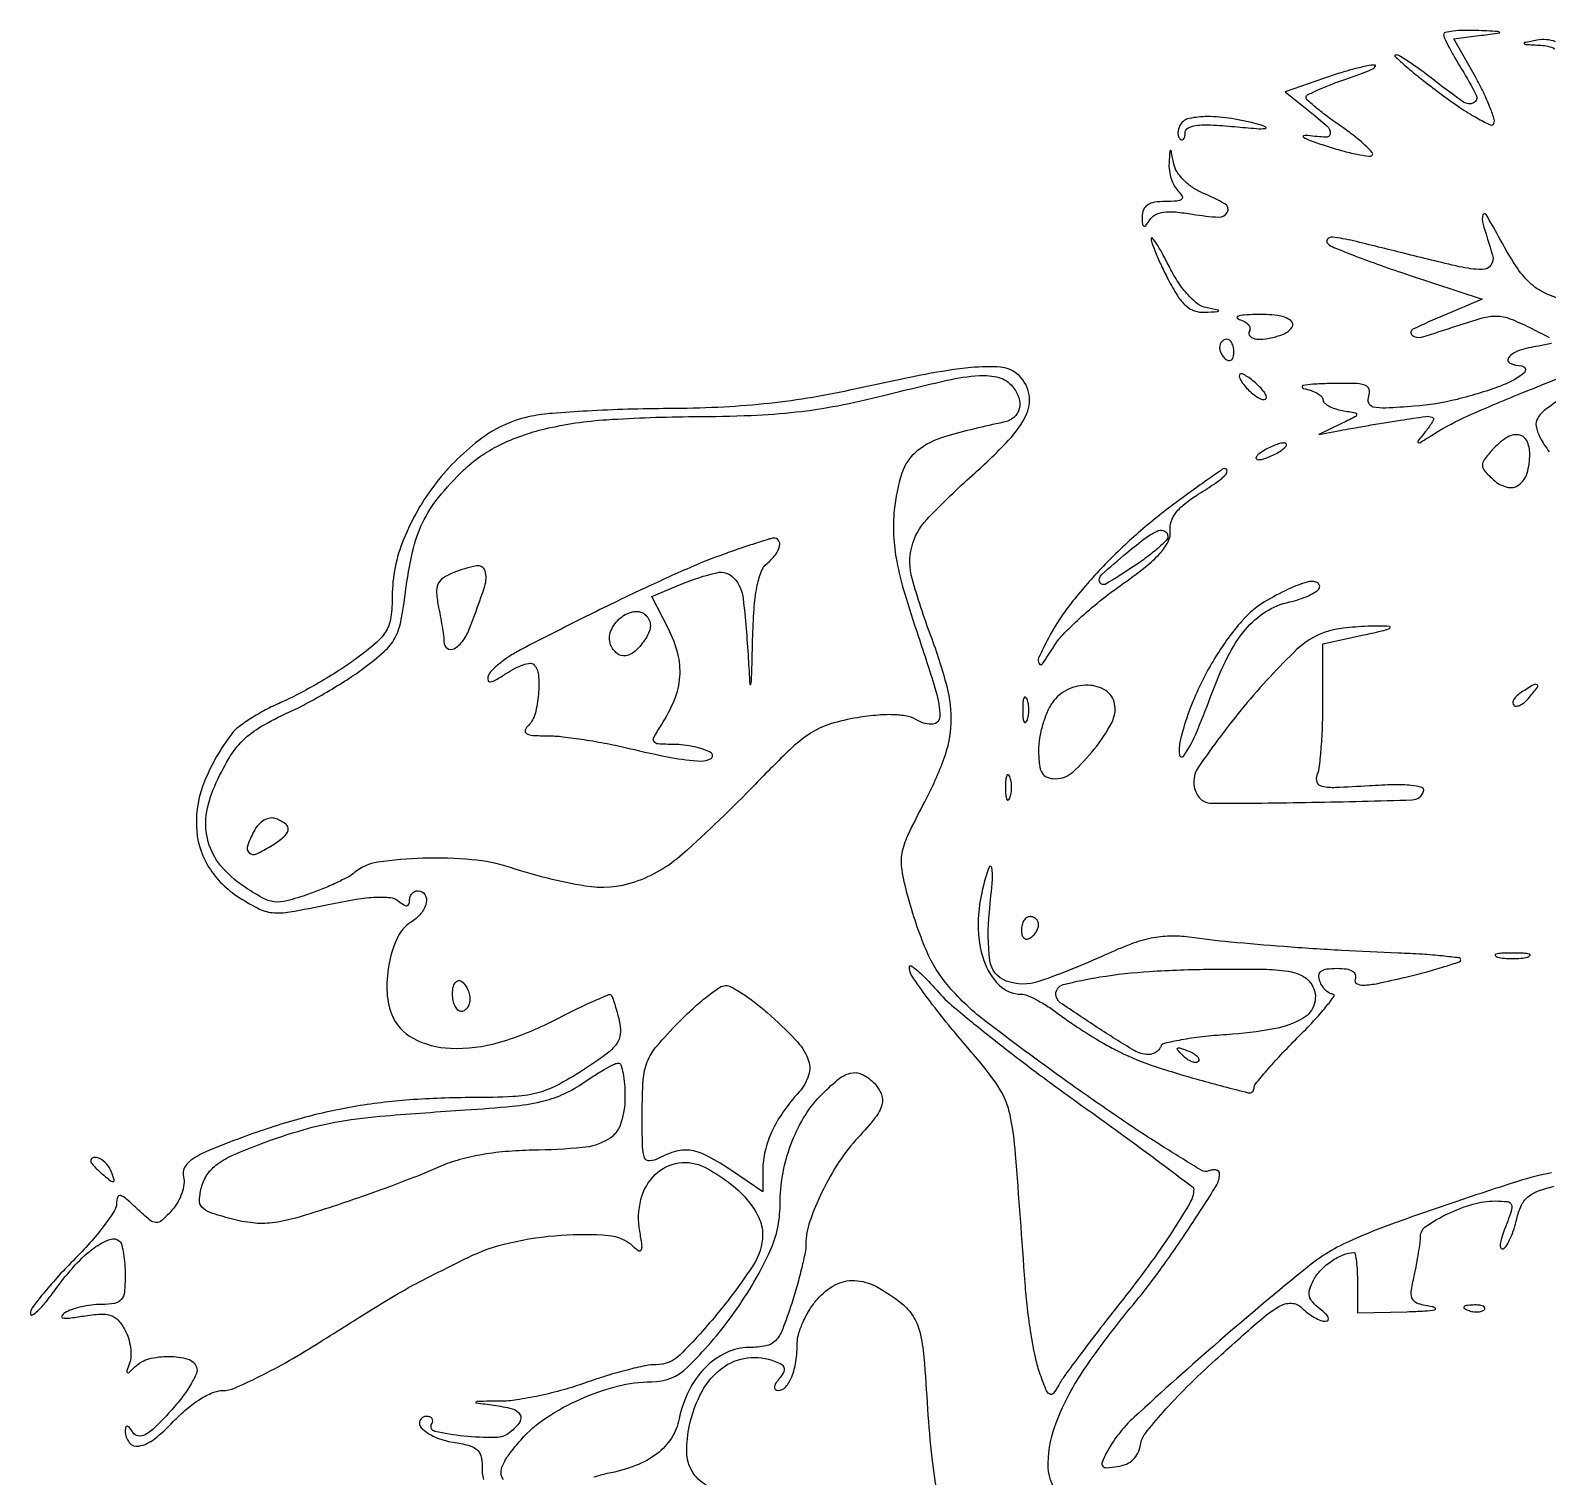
# Model space of a CAD drawing. Extents: x 4 to 800, y 0 to 528.
# Drawn here: x 4 to 180.1, y 157 to 324.9 of the extents above; entities that cross this region are included whole.
import ezdxf

# ---------------------------------------------------------------- set-up
doc = ezdxf.new("R2010")
doc.units = 0

msp = doc.modelspace()

# ---------------------------------------------------------------- linework, layer by layer
for points in [[(168, 324.368034, 0.113195), (168.091041, 323.971042, 0.007491), (168.621007, 322.916897, 0.010527), (169.304272, 321.671749, 0.007661), (170.114068, 320.315435, -0.02091), (171.785282, 317.340006, -0.419646), (171.485194, 316.448537, -0.271798), (170.289616, 316.543593, -0.014936), (167.15221, 318.879448, 0.008952), (165.586096, 320.074839, 0.012481), (164.140343, 321.083338, 0.008932), (162.909936, 321.865518, 0.137965), (162.431838, 322, 0.68237), (162.361682, 321.820829, 0.008554), (163.620964, 320.695456, 0.011294), (165.35739, 319.263469, 0.005939), (167.575742, 317.559, 0.012136), (169.8719, 315.923243, 0.021278), (171.857903, 314.699674, 0.017931), (173.431403, 313.892926, 0.443071), (173.834141, 314.061422, 0.165711), (173.841219, 314.653407, 0.015781), (173.340874, 316.032491, 0.018794), (172.612235, 317.676536, 0.013724), (171.685715, 319.446639), (169.203148, 323.888434), (172.351574, 324.28418, 0.001074), (174.466988, 324.554696, 0.636183), (174.495939, 324.645619, 0.176971), (174.298881, 324.727899, 0.000643), (171.75, 324.839963, 0.015823), (170.312341, 324.855788, 0.026144), (169.101562, 324.767349, 0.024324), (168.19136, 324.607517, 0.350457)], [(154.063567, 319.275575), (149.627134, 317.709045), (152.313567, 315.566958, -0.012574), (154.491316, 313.739045, -0.220778), (154.851842, 312.915818, -0.417709), (154.381784, 312.471162, -0.025407), (152.25, 312.65178, 0.098998), (151.755892, 312.621093, 0.671119), (151.734148, 312.453816, 0.043259), (152.627906, 312.042365, 0.007868), (154.355612, 311.452053, 0.011469), (156.252325, 310.884878, 0.017278), (157.930968, 310.486381, 0.012227), (159.309651, 310.243937, 0.238107), (159.708517, 310.375184, 0.402775), (159.714926, 310.702028, 0.019127), (158.865651, 311.55294, 0.022502), (157.66396, 312.571527, 0.013163), (156.140857, 313.686239, -0.008507), (154.580447, 314.806096, -0.012695), (153.258835, 315.842197, -0.007702), (152.20102, 316.743506, -0.198481), (152.037951, 317.074432, -0.299907), (152.201392, 317.362038, -0.010613), (153.406461, 317.944237, -0.016508), (154.932028, 318.581729, -0.010424), (156.75, 319.228819, 0.00902), (158.478265, 319.838518, 0.024867), (159.664062, 320.349558, 0.095231), (160.073163, 320.658321, 0.645941), (160, 320.82544, 0.056221), (159.155788, 320.739701, 0.01046), (157.637423, 320.377041, 0.011092), (155.872058, 319.874066, 0.009925)], [(137.458881, 313.933469, 0.062174), (137.251666, 313.480911, 0.067553), (137.169645, 313.003941, 0.076232), (137.219839, 312.576059, 0.129836), (137.399864, 312.266802, 0.155607), (137.626662, 312.14969, 0.259848), (137.82371, 312.219512, 0.135527), (137.958568, 312.496985, 0.045779), (138, 312.948557, -0.270815), (138.333818, 313.519675, -0.096789), (139.26453, 313.828034, -0.044968), (140.943167, 313.890311, -0.010554), (143.75, 313.682509, 0.004237), (146.281242, 313.462925, 0.043691), (147.328712, 313.472632, 0.7684), (147.356619, 313.641424, 0.039828), (146.5, 313.948971, 0.026204), (143.362476, 314.62651, 0.040522), (140.599699, 314.846016, 0.048097), (138.475812, 314.637563, 0.208773)], [(136.136182, 309.45, 0.054015), (136.172512, 308.57701, 0.041729), (136.392503, 307.649687, 0.042869), (136.750109, 306.808619, 0.07456), (137.2, 306.2, -0.064899), (137.654669, 305.609036, -0.371337), (137.5875, 305.25, -0.153786), (137.054712, 305.043621, -0.016096), (135.7, 305, 0.038744), (134.455869, 304.903449, 0.106088), (133.63712, 304.589381, 0.147331), (133.175561, 304.042031, 0.104569), (133.015313, 303.25, 0.015392), (133.050214, 302.367579, 0.276919), (133.206048, 302.144904, 0.349734), (133.439856, 302.20535, 0.020044), (133.891574, 302.858803, -0.132722), (134.532671, 303.446691, -0.08676), (135.495057, 303.749822, -0.055632), (136.884605, 303.778873, -0.019283), (138.876261, 303.520906, 0.027263), (141.917487, 303.176223, 0.304147), (142.916662, 303.764576, 0.393185), (142.620852, 304.717054, 0.031945), (140.056732, 305.976501, -0.050213), (138.883598, 306.606826, -0.04832), (137.843095, 307.465499, -0.051903), (137.067272, 308.423769, -0.096267), (136.692914, 309.347821, 0.001224), (136.40306, 310.812107, 0.306986), (136.312914, 310.900791, 0.446574), (136.232596, 310.83865, 0.001493)], [(134.062035, 300.710162, 0.108955), (134.130999, 300.216047, 0.008828), (134.611693, 298.989041, 0.011555), (135.251042, 297.534565, 0.008622), (136.020324, 295.960162, 0.024098), (137.102724, 294.069404, 0.067602), (138.087059, 292.908121, 0.098039), (139.106983, 292.300583, 0.101036), (140.270324, 292.136182, 0.001293), (141.770755, 292.23172, 0.317552), (141.870395, 292.312483, 0.435859), (141.814958, 292.403439, 0.001526), (140.424396, 292.68288, -0.116668), (139.449757, 293.126979, -0.043505), (138.338498, 294.155578, -0.038278), (137.2265, 295.586791, -0.029592), (136.236431, 297.296697, 0.008182), (135.420681, 298.855805, 0.017195), (134.726353, 300.033265, 0.023388), (134.216612, 300.756487, 0.685052)], [(144.262243, 291.308317, -0.056469), (144.894831, 291.064426, -0.095139), (145.339019, 290.712149, -0.13522), (145.528012, 290.312541, -0.183658), (145.453226, 289.924318, 0.367412), (145.540088, 289.352022, 0.160208), (146.302507, 289.03125, 0.070594), (147.7461, 289.118583, 0.041281), (149.412469, 289.604785, 0.150756), (150.400233, 290.380401, 0.411325), (150.260704, 291.171449, 0.124148), (148.711098, 291.770188, 0.038293), (146.190983, 291.883999, 0.012039), (144.869823, 291.810606, 0.05267), (144.101885, 291.667042, 0.477462), (144.029189, 291.490103, 0.2065)], [(142, 288.059017, 0.076861), (142.061561, 287.660916, 0.053298), (142.244792, 287.243158, 0.05288), (142.514519, 286.869696, 0.071639), (142.833333, 286.603006, 0.16277), (143.149103, 286.528782, 0.190804), (143.421875, 286.66697, 0.124167), (143.606344, 287.023273, 0.05773), (143.666667, 287.543989, 0.055286), (143.604892, 288.100961, 0.074868), (143.421875, 288.572297, 0.094314), (143.151276, 288.888458, 0.170324), (142.833333, 289, 0.112153), (142.515437, 288.927786, 0.100145), (142.244792, 288.723586, 0.094392), (142.063221, 288.418314, 0.087308)], [(117.972096, 283.533622, -0.091982), (118.700669, 282.22889, -0.142931), (118.75427, 280.950006, -0.160248), (118.123028, 279.942815, -0.123085), (116.945791, 279.37673, 0.018136), (110.185778, 277.72568, 0.10065), (106.880142, 276.019655, 0.146677), (105.131625, 273.477261, 0.053898), (104.241835, 269.165026, 0.037082), (104.178099, 266.223374, 0.03405), (104.54216, 263.217743, 0.025337), (105.42808, 259.586158, 0.009385), (107.027751, 254.56999, -0.008376), (109.088287, 248.153411, -0.073252), (109.527099, 245.204668, -0.389829), (108.729883, 244.334947, -0.162328), (107.042353, 244.741477, 0.084013), (105.897979, 245.2127, 0.043619), (104.362807, 245.422467, 0.034061), (102.412574, 245.384476, 0.017304), (99.976053, 245.085297, 0.035144), (96.844765, 244.361892, 0.070033), (94.54472, 243.287101, 0.047475), (92.11382, 241.353853, 0.009188), (88.138222, 237.380543, -0.018961), (79.663163, 229.235124, -0.10009), (74.123355, 226.003124, -0.125115), (68.375285, 225.544126, -0.036732), (59.713953, 227.688353, 0.056727), (55.238089, 228.608625, 0.030434), (49.593392, 228.770103, 0.027968), (44.323695, 228.30426, 0.138025), (41.626308, 227.104826, -0.051297), (40.869477, 226.597845, -0.012376), (39.518091, 225.923306, -0.012574), (37.920734, 225.223211, -0.012185), (36.273495, 224.596494, -0.0195), (33.761267, 223.818846, -0.09728), (32.296117, 223.72017, -0.097945), (30.907302, 224.183447, -0.019905), (28.693916, 225.562021, -0.070786), (26.08171, 227.938508, -0.103736), (24.639174, 230.678873, -0.103964), (24.420954, 233.763329, -0.071352), (25.390171, 237.146409, -0.026658), (27.031942, 240.340526, -0.064957), (28.647255, 242.431231, -0.064282), (30.755466, 244.050118, -0.025673), (34, 245.71924, 0.017245), (36.024666, 246.718034, 0.009824), (38.403575, 248.05626, 0.009803), (40.748199, 249.499157, 0.015978), (42.671745, 250.82426, 0.023816), (45.072985, 252.777213, 0.08467), (46.302494, 254.324571, 0.077543), (47.005146, 256.263216, 0.017973), (47.549138, 259.699585, -0.025017), (48.35098, 264.340632, -0.055898), (49.519115, 267.720251, -0.059159), (51.360027, 270.639353, -0.031145), (54.264911, 273.801004, -0.077095), (58.427171, 276.719653, -0.057259), (63.722781, 278.612372, -0.040791), (70.879913, 279.674557, -0.015396), (81, 280.028984, 0.008831), (87.648737, 280.174473, 0.017798), (92.876675, 280.567995, 0.019788), (97.691104, 281.29707, 0.01423), (103, 282.47489, -0.005785), (110.377128, 284.242785, -0.03828), (114.12355, 284.797963, -0.087315), (116.395743, 284.561735, -0.15121)], [(145, 283.5, 0.034033), (145.546404, 282.92599, 0.035584), (146.157967, 282.440625, 0.038054), (146.743571, 282.102489, 0.112363), (147.193873, 282, 0.292116), (147.411096, 282.138748, 0.19907), (147.423468, 282.440625, 0.078501), (147.154438, 282.923032, 0.030007), (146.642857, 283.5, 0.021226), (146.017684, 284.074232, 0.025202), (145.379657, 284.559375, 0.025246), (144.809945, 284.90807, 0.125339), (144.448984, 285, 0.367029), (144.295323, 284.869644, 0.129665), (144.324622, 284.559375, 0.059248), (144.570237, 284.076326, 0.025998)], [(147, 276, 0.027796), (146.485814, 275.625641, 0.102785), (146.234375, 275.315379, 0.335455), (146.267727, 275.122372, 0.190341), (146.5, 275.030626, 0.067616), (146.987337, 275.096832, 0.024967), (147.646875, 275.315379, 0.024204), (148.352293, 275.628962, 0.026766), (149, 276, 0.027796), (149.514186, 276.374359, 0.102785), (149.765625, 276.684621, 0.335455), (149.732273, 276.877628, 0.190341), (149.5, 276.969374, 0.067616), (149.012663, 276.903168, 0.024967), (148.353125, 276.684621, 0.024204), (147.647707, 276.371038, 0.026766)], [(173.646892, 276.162314, 0.023957), (172.710109, 275.021854, 0.173004), (172.505277, 274.352913, 0.174668), (172.77103, 273.708831, 0.024519), (173.805558, 272.675968, 0.12071), (175.353869, 271.839532, 0.223542), (176.729102, 272.096613, 0.168135), (177.683638, 273.453696, 0.070073), (178, 275.7, 0.115084), (177.639277, 277.246455, 0.257119), (176.680198, 277.915548, 0.176373), (175.26525, 277.56426, 0.060757)], [(136.092553, 269.410327, 0.022969), (131.78274, 265.849464, 0.021993), (127.752055, 261.858582, 0.023145), (124.386121, 257.863213, 0.04393), (122.132192, 254.315741, 0.010179), (121.00706, 252.032514, 0.257652), (121.051914, 251.362421, 0.537215), (121.4682, 251.356728, 0.012148), (122.755265, 253.346165, -0.054462), (123.819357, 254.720779, -0.015656), (125.749984, 256.600061, -0.015554), (128.075043, 258.596525, -0.015967), (130.5, 260.426518, 0.012953), (133.366358, 262.562626, 0.041405), (135.111298, 264.185309, 0.066728), (136.047159, 265.536761, 0.145933), (136.273651, 266.763411, -0.107149), (136.388135, 267.836855, -0.083437), (136.937968, 268.877132, -0.062225), (137.965344, 269.92191, -0.028991), (139.523651, 271.014617, 0.010565), (141.53532, 272.317424, 0.043705), (142.657678, 273.230962, 0.201514), (142.869454, 273.728315, 0.415635), (142.599084, 274, 0.15336), (142.320311, 273.912435, 0.00141), (140.522413, 272.651783, 0.004617), (138.46181, 271.169563, 0.002948)], [(84.5, 264.072481, 0.017743), (80.524411, 262.495, 0.006531), (75.027663, 259.998771, 0.00579), (68.463325, 256.820345, 0.003903), (61.042735, 253.048036, 0.023189), (59.686393, 252.263344, 0.026457), (58.469323, 251.387545, 0.027012), (57.529065, 250.544957, 0.116616), (57.137066, 249.911198, 0.134203), (57.110066, 249.42023, 0.396674), (57.363492, 249.245491, 0.094643), (58.006115, 249.473061, 0.012743), (59.229712, 250.230943, -0.026339), (60.247822, 250.823887, -0.038369), (61.204873, 251.226278, -0.043326), (61.985955, 251.413049, -0.23771), (62.385381, 251.281285, -0.175924), (62.954031, 250.064294, -0.042853), (62.961181, 247.812437, -0.043711), (62.572279, 245.544744, -0.13282), (61.8, 244.2, 0.105828), (61.428003, 243.625377, 0.376148), (61.56875, 243.246746, 0.110345), (62.311312, 243.036794, 0.012805), (64.05, 242.984379, -0.027571), (65.783025, 242.880871, -0.009739), (68.249063, 242.547774, -0.009633), (70.949869, 242.075808, -0.011165), (73.5, 241.520001, 0.012321), (78.326399, 240.479758, 0.033253), (81.80564, 240.056127, 0.15565), (82.996583, 240.365482, 0.547893), (83, 241, 0.062385), (82.224562, 241.373744, 0.025667), (81.099028, 241.689119, 0.02491), (79.841928, 241.90758, 0.029236), (78.63499, 241.984687, -0.012916), (76.849946, 242.040356, -0.244085), (76.383571, 242.317269, -0.273516), (76.372089, 242.834367, -0.015708), (77.226802, 244.25, 0.047187), (78.744606, 247.163327, 0.078374), (79.373432, 249.854264, 0.081427), (79.13325, 252.534868, 0.054961), (78.044627, 255.412466), (76.134844, 259.158395), (79.535303, 260.579197, -0.041074), (83.654949, 261.915557, -0.2731), (85.634597, 261.299658, -0.157457), (86.717462, 258.898241, -0.013098), (87.305788, 252, 0.002129), (87.496224, 248.988142, 0.859207), (87.603735, 248.979115, 0.051954), (87.701379, 249.719559, 0.000764), (87.815018, 254.127555, -0.011154), (87.982054, 257.713002, -0.029713), (88.309587, 260.252474, -0.041818), (88.798319, 262.009739, -0.131556), (89.5, 263, 0.056046), (90.453918, 263.99147, 0.101163), (90.944781, 265.001225, 0.221303), (90.820234, 265.667702, 0.268053), (90.25, 265.926934, 0.050897), (89.752908, 265.826779, 0.002863), (88.251563, 265.352049, 0.004377), (86.469906, 264.760174, 0.003192)], [(136, 266.132886, -0.19856), (135.806103, 265.663879, -0.016481), (134.825, 264.742909, -0.020014), (133.532344, 263.695847, -0.014048), (132, 262.618698, -0.01038), (128.800224, 260.59542, -0.444175), (128.111531, 260.803122, -0.331007), (128.281596, 261.653301, -0.009502), (131.240985, 264.223099, -0.013161), (133.491167, 266.004829, -0.06554), (134.892647, 266.793399, -0.228644), (135.645752, 266.742159, -0.269586)], [(53.12761, 261.923563, 0.048425), (51.899232, 261.287896, 0.148492), (51.300897, 260.57991, 0.123044), (51.136297, 259.572567, 0.028634), (51.37761, 257.861949, -0.004922), (51.615901, 256.60635, -0.005713), (51.817173, 255.407104, -0.005122), (51.965396, 254.389292, -0.033605), (52, 253.875, 0.245935), (52.386115, 253.137484, 0.28527), (53.166046, 253.098124, 0.11275), (54.211272, 254.033337, 0.063339), (55.016768, 255.544103, 0.010431), (56.730649, 260.351527, 0.153566), (56.760517, 262.124202, 0.388044), (55.782767, 262.713727, 0.045789)], [(147.56198, 258.73355, 0.085295), (144.576566, 256.289029, 0.039734), (141.598767, 252.248187, 0.037836), (139.07241, 247.395731, 0.043044), (137.432563, 242.419808, 0.090084), (137.346519, 240.786425, 0.68748), (137.850309, 240.663569, 0.050656), (139.2388, 243.179901, 0.01304), (140.948859, 247.5, -0.026699), (142.919693, 252.107152, -0.059053), (144.997719, 255.30972, -0.07746), (147.346087, 257.380397, -0.088184), (150.114114, 258.525064, 0.024313), (151.251929, 258.833628, 0.027774), (152.303653, 259.24031, 0.028585), (153.144602, 259.679893, 0.120176), (153.547549, 260.076937, 0.416216), (153.392768, 260.722727, 0.19427), (152.45474, 260.876976, 0.053222), (150.33002, 260.156029, 0.02062)], [(75.406081, 254.281995, -0.059719), (74.260325, 252.871047, -0.14964), (73.091744, 252.273943, -0.218165), (72.079773, 252.536974, -0.130864), (71.338046, 253.56145, -0.19292), (71.361486, 255.150457, -0.120251), (72.481829, 256.670174, -0.133634), (74.083911, 257.405866, -0.242119), (75.423777, 256.976223, -0.08843), (75.816315, 256.413385, -0.110234), (75.950757, 255.791819, -0.092439), (75.814865, 255.088716, -0.046902)], [(155.366594, 255.309546, 0.144377), (150.983155, 253.02585, 0.028084), (144.855291, 246.416028, 0.023853), (139.518579, 239.303805, 0.295586), (139.450143, 236.080671, 0.260524), (141.123877, 235.149929, 0.003904), (152.712211, 235.266056, 0.003593), (164.354938, 235.557341, 0.314121), (165.683504, 236.548421, 0.422671), (165.45717, 236.984614, 0.048552), (164.251557, 237.223155, 0.030346), (162.265729, 237.29793, 0.010139), (159.360649, 237.172024, -0.005579), (155.439861, 236.966262, -0.062944), (153.891679, 237.097314, -0.261213), (153.332465, 237.58895, -0.178102), (153.344508, 238.455391, 0.062919), (153.600172, 239.496806, 0.009432), (153.807449, 241.644788, 0.010471), (153.951955, 244.204379, 0.008864), (154, 246.914188), (154, 253.664801), (158.75, 254.694701, 0.004017), (161.069942, 255.217264, 0.075893), (161.759878, 255.493697, 0.732052), (161.717982, 255.676237, 0.020216), (160.5, 255.726119, 0.011712), (159.195374, 255.696216, 0.008658), (157.754562, 255.604376, 0.00876), (156.395759, 255.47011, 0.019379)], [(122.596693, 246.834586, 0.053425), (121.984407, 245.725076, 0.029441), (121.469028, 244.261856, 0.029014), (121.116676, 242.69922, 0.040964), (121, 241.277494, 0.025842), (121.086032, 239.614039, 0.108716), (121.398674, 238.670384, 0.170421), (121.992409, 238.17364, 0.090014), (122.949109, 238, 0.184394), (124.954859, 238.765734, 0.043229), (127.462775, 241.43092, 0.043466), (129.483259, 244.50327, 0.172259), (129.823919, 246.702514, 0.206339), (128.787763, 248.235215, 0.138653), (126.735843, 248.856084, 0.116746), (124.375658, 248.342734, 0.129002)], [(177.02896, 248.03906, 0.044429), (176.507686, 247.640546, 0.073916), (176.159984, 247.21208, 0.108439), (176.032091, 246.823706, 0.225585), (176.13646, 246.530207, 0.234162), (176.452534, 246.423579, 0.085026), (176.916631, 246.569338, 0.06172), (177.453252, 246.934292, 0.039407), (177.979944, 247.475834, 0.011124), (178.89468, 248.6293, 0.447869), (178.839289, 248.911334, 0.273213), (178.458847, 248.911828, 0.007952)], [(119.157895, 246, 0.017491), (119.189089, 245.10856, 0.078554), (119.306058, 244.601562, 0.447206), (119.474999, 244.540618, 0.174857), (119.662281, 244.75, 0.057986), (119.818615, 245.320008, 0.037979), (119.87034, 246, 0.037979), (119.818615, 246.679992, 0.057986), (119.662281, 247.25, 0.174857), (119.474999, 247.459382, 0.447206), (119.306058, 247.398438, 0.078554), (119.189089, 246.89144, 0.017491)], [(117.157895, 237, 0.017491), (117.189089, 236.10856, 0.078554), (117.306058, 235.601562, 0.447206), (117.474999, 235.540618, 0.174857), (117.662281, 235.75, 0.057986), (117.818615, 236.320008, 0.037979), (117.87034, 237, 0.037979), (117.818615, 237.679992, 0.057986), (117.662281, 238.25, 0.174857), (117.474999, 238.459382, 0.447206), (117.306058, 238.398438, 0.078554), (117.189089, 237.89144, 0.017491)], [(29.934234, 231.877115, 0.038608), (29.192433, 230.189887, 0.307631), (29.399934, 229.40938, 0.289726), (30.224716, 229.284676, 0.03609), (31.902621, 230.171259, 0.029535), (33.411043, 231.241996, 0.17794), (33.898781, 232.051528, 0.28708), (33.633042, 232.738566, 0.06916), (32.515254, 233.355773, 0.124431), (31.839035, 233.4365, 0.098184), (31.138057, 233.200689, 0.082299), (30.48035, 232.663935, 0.057737)], [(114.630286, 225.75, 0.061879), (113.979519, 221.072377, 0.08614), (114.640139, 216.905209, 0.115689), (116.425991, 214.053136, 0.197772), (118.98435, 213, -0.101358), (119.688568, 212.855762, -0.021206), (120.830428, 212.309163, -0.02143), (122.123594, 211.548491, -0.01883), (123.405609, 210.648213, 0.013545), (124.836977, 209.620302, 0.008077), (126.591815, 208.471716, 0.008082), (128.378422, 207.383127, 0.013847), (129.906952, 206.54137, 0.036261), (133.95188, 204.815945, 0.015166), (139.615693, 203.061586, 0.006778), (145.330439, 201.562785, 0.487297), (146, 202.086663, -0.17274), (146.18011, 202.592438, -0.006591), (147.482738, 204.147184, -0.011152), (149.113502, 205.958917, -0.007555), (151.047619, 207.952381, 0.00876), (152.918302, 209.889785, 0.01684), (154.33619, 211.517262, 0.015901), (155.280282, 212.756043, 0.609742), (155.154608, 213, -0.133404), (154.752368, 213.109266, -0.062464), (154.321204, 213.440625, -0.055364), (153.928357, 213.926259, -0.05083), (153.638374, 214.5, -0.104456), (153.527848, 215.192585, -0.222934), (153.776468, 215.660274, -0.130993), (154.436788, 215.926313, -0.030634), (155.638374, 216, -0.034693), (156.725643, 215.924468, -0.102288), (157.427861, 215.674025, -0.183957), (157.745275, 215.265464, -0.167301), (157.726589, 214.729885, 0.3684), (157.902856, 214.230848, 0.142899), (158.670661, 214.04178, 0.041061), (160.382338, 214.256012, 0.006871), (163.614414, 214.979885, 0.006949), (166.058514, 215.59868, 0.011242), (168.117106, 216.200341, 0.00509), (169.816546, 216.757884, 0.32095), (169.990302, 217, 0.379039), (169.806867, 217.207773, 0.004524), (167.862416, 217.430148, 0.010702), (165.523541, 217.625707, 0.006461), (162.745488, 217.762204, -0.005158), (156.184474, 218.067434, -0.004763), (149.454646, 218.514481, -0.004956), (143.270493, 219.046194, -0.010284), (138.459262, 219.608021, 0.040369), (136.209599, 219.734403, 0.045723), (134.06312, 219.484381, 0.037972), (131.694815, 218.79503, 0.017462), (128.726004, 217.560511, -0.023311), (121.091291, 214.489971, -0.174048), (117.246313, 214.524083, -0.279867), (115.354041, 216.905148, -0.057209), (115.289775, 222.518709, 0.005147), (115.643403, 226.328708, 0.071016), (115.561151, 227.708618, 0.757226), (115.25364, 227.731183, 0.0215)], [(119, 220.440983, 0.066118), (119.073267, 219.889346, 0.138808), (119.29375, 219.521475, 0.191142), (119.620352, 219.392057, 0.139169), (120, 219.5, 0.06081), (120.382515, 219.806203, 0.051032), (120.70625, 220.2129, 0.053229), (120.926698, 220.653442, 0.089642), (121, 221.059017, 0.105429), (120.923444, 221.418051, 0.099231), (120.70625, 221.723586, 0.096318), (120.381732, 221.928382, 0.092995), (120, 222, 0.153634), (119.618621, 221.879982, 0.097988), (119.29375, 221.542039, 0.080552), (119.074545, 221.037096, 0.062283)], [(174.25, 217.310674, 0.039571), (175.047266, 217.168469, 0.024357), (176, 217.122029, 0.024357), (176.952734, 217.168469, 0.039571), (177.75, 217.310674, 0.161593), (178.00914, 217.478988, 0.542911), (177.957813, 217.633659, 0.052887), (177.251983, 217.740287, 0.011065), (176, 217.767997, 0.011065), (174.748017, 217.740287, 0.052887), (174.042187, 217.633659, 0.542911), (173.99086, 217.478988, 0.161593)], [(125.676955, 200.318932, -0.002104), (130.78489, 196.638809, -0.003425), (135.086355, 193.466881, -0.00058), (138.856781, 190.639645, -0.235788), (139, 190.352827, -0.132735), (138.588942, 188.831695, -0.012237), (136.521486, 185.477141, -0.014478), (133.710448, 181.418581, -0.009158), (130.211745, 176.845048, 0.003375), (127.900722, 173.895394, 0.004135), (125.782994, 171.107184, 0.003459), (124.039591, 168.737952, 0.029458), (123.32925, 167.626218, -0.03877), (122.693112, 166.670283, -0.392869), (122.261603, 166.601779, -0.153638), (121.841173, 167.127407, -0.008585), (121.109161, 169.116706, -0.033311), (120.623848, 170.878275, -0.010653), (120.13479, 173.551767, -0.010577), (119.715541, 176.560106, -0.011622), (119.439052, 179.490489, 0.001603), (118.329498, 194.449552, 0.031659), (117.684558, 199.008301, 0.087138), (116.532527, 201.912199, 0.040273), (114.124516, 205.200913, -0.005514), (110.570235, 209.40798, -0.013236), (108.055144, 212.622077, -0.012398), (106.331855, 215.07347, -0.14805), (106, 216.169655, -0.592934), (106.206207, 216.282409, -0.034449), (106.93323, 215.742345, -0.024033), (107.95684, 214.777545, -0.011594), (109.176955, 213.451241, 0.038174), (111.173592, 211.499795, 0.006352), (115.334323, 208.101055, 0.006935), (120.34322, 204.226737, 0.006092)], [(152.703027, 214.103922, -0.207446), (153.025132, 211.960474, -0.197594), (151.688431, 210.202471, -0.089567), (148.300017, 208.958369, -0.02662), (142.801738, 208.295402, 0.011237), (139.979379, 208.042855, 0.017152), (137.546969, 207.68514, 0.011858), (135.595104, 207.281282, 0.252583), (135.166667, 206.903567, -0.094637), (134.958604, 206.558139, -0.067814), (134.614259, 206.265423, -0.06573), (134.191654, 206.067583, -0.076793), (133.754214, 206, -0.136169), (132.084779, 206.46324, -0.008997), (127.814949, 209.136284, -0.006435), (123.521767, 212.012067, -0.246765), (123, 213.004906, -0.343058), (123.864376, 214.116452, -0.022424), (128.123076, 214.9977, -0.024196), (133.887103, 215.639138, -0.013154), (141.009453, 215.896648, -0.004852), (147.06669, 215.897441, -0.035653), (149.950705, 215.663764, -0.08326), (151.613301, 215.116004, -0.13281)], [(55, 212.440983, -0.067639), (54.925146, 211.890182, -0.08433), (54.70625, 211.423289, -0.09965), (54.38134, 211.111069, -0.142666), (54, 211, -0.195654), (53.618015, 211.155423, -0.086673), (53.29375, 211.604836, -0.066561), (53.073608, 212.270941, -0.0466), (53, 213.059017, -0.047867), (53.071541, 213.804599, -0.104212), (53.29375, 214.33165, -0.181468), (53.621877, 214.558599, -0.202618), (54, 214.5, -0.08825), (54.382836, 214.157656, -0.053305), (54.70625, 213.640225, -0.051278), (54.925833, 213.038022, -0.061875)], [(89.503417, 210.862856, -0.021181), (92.797137, 207.714172, -0.095985), (94.233394, 205.493831, -0.171798), (94.314266, 203.592498, -0.110525), (93.210641, 201.655651, 0.031912), (91.37755, 199.362097, 0.043881), (90.06046, 197.076442, 0.048873), (89.267345, 194.815613, 0.060003), (89, 192.595878), (89, 190.060274), (85.360453, 192.530137, 0.024233), (82.662587, 194.175965, 0.082857), (80.727337, 194.84746, 0.107649), (78.966406, 194.76671, 0.05784), (76.934259, 193.964816, -0.099914), (75.86417, 193.642889, -0.339317), (75.285978, 194.006346, -0.083786), (75.040751, 195.29414, -0.005248), (75, 199.176965, -0.015474), (75.120138, 203.05789, -0.079702), (75.589988, 205.149579, -0.082169), (76.684879, 206.959691, -0.017016), (79.208208, 209.712148, -0.01384), (80.91167, 211.354361, -0.01854), (82.549497, 212.740444, -0.015894), (83.965322, 213.780305, -0.151568), (84.673412, 214, -0.125974), (85.364862, 213.822982, -0.018697), (86.610737, 213.078464, -0.020064), (88.043275, 212.064055, -0.016065)], [(139.526461, 205.193128, -0.20742), (139.220211, 205.072099, -0.082976), (138.768815, 205.162781, -0.063152), (138.246577, 205.441312, -0.043285), (137.733333, 205.875912, -0.011214), (137.106486, 206.536448, -0.400052), (137.111181, 206.729672, -0.286372), (137.336218, 206.78179, -0.008399), (138.293128, 206.435707, -0.036269), (138.940734, 206.133723, -0.070189), (139.395085, 205.789051, -0.120343), (139.59249, 205.461316, -0.278911)], [(73, 201.035184, -0.080573), (72.495837, 197.926894, -0.183998), (71.01538, 196.116688, -0.108074), (68.075617, 195.187838, -0.019337), (62.294822, 194.886653, 0.018819), (59.117307, 194.724401, 0.022823), (56.161219, 194.325023, 0.024866), (53.513305, 193.706006, 0.036389), (51.267484, 192.88082, -0.01258), (49.110921, 191.969788, -0.004459), (45.981986, 190.771895, -0.004422), (42.520996, 189.516891, -0.00519), (39.217835, 188.390478, -0.009187), (34.758732, 187.01165, -0.039769), (32.046078, 186.456058, -0.058438), (29.819888, 186.443186, -0.038036), (27.290641, 186.921739, -0.014634), (24.852153, 187.655523, -0.129224), (23.918555, 188.265303, -0.205695), (23.624801, 189.124444, -0.046295), (23.890242, 190.681992, -0.088165), (24.560896, 192.116959, -0.08337), (25.695695, 193.26538, -0.052492), (27.581523, 194.345435, -0.014341), (30.762132, 195.640039, -0.018384), (35.64348, 197.263669, -0.030184), (39.887533, 198.230531, -0.0206), (45.218272, 198.886551, -0.004433), (54.5, 199.559615, 0.008212), (59.918818, 199.99376, 0.031306), (63.266008, 200.530367, 0.047866), (65.723634, 201.337204, 0.047588), (67.98812, 202.597851, -0.009447), (69.379691, 203.517909, -0.012712), (70.675407, 204.294369, -0.00982), (71.775552, 204.887985, -0.119354), (72.23812, 205, -0.326661), (72.5355, 204.782507, -0.029513), (72.776198, 203.835335, -0.029386), (72.945008, 202.554982, -0.018086)], [(11, 193.622445, 0.172995), (11.07509, 193.411909, 0.015689), (11.44735, 192.984529, 0.018888), (11.939562, 192.492636, 0.013646), (12.522892, 191.981001, 0.008807), (13.382614, 191.292701, 0.27071), (13.644403, 191.258808, 0.389672), (13.735322, 191.458284, 0.012731), (13.415903, 192.358556, 0.091143), (12.856754, 193.274265, 0.089947), (12.00624, 193.936277, 0.178047), (11.321922, 194.025462, 0.350363)], [(170.8125, 176.316886, 0.051402), (171.359369, 176.160852, 0.05415), (171.916927, 176.123424, 0.060344), (172.402231, 176.202593, 0.126455), (172.729167, 176.395833, 0.296942), (172.77538, 176.614691, 0.208169), (172.592839, 176.799335, 0.077125), (172.112848, 176.910055, 0.028489), (171.416667, 176.921053, 0.018894), (170.670344, 176.862007, 0.168741), (170.37858, 176.720685, 0.470617), (170.395823, 176.538436, 0.054073)]]:
    msp.add_lwpolyline(points, format="xyb", close=True)
for points in [[(180.99653, 323.545968, 0.134215), (178.832465, 323.71654, 0.002513), (177.380516, 323.432474, 0.552405), (177.338911, 323.323, 0.220802), (177.517356, 323.227824, 0.001557), (179.270172, 323.136182, -0.09882), (180.887417, 322.729907, -0.081448)], [(182.267844, 293.468911, -0.046535), (179.795894, 294.340295, -0.081601), (178.003904, 295.552506, -0.061807), (176.38843, 297.510875, -0.01736), (174.37538, 300.934251, 0.009872), (172.932268, 303.474693, 0.64729), (172.552528, 303.431029, 0.149576), (172.542692, 302.48809, 0.004661), (173.682008, 298.75, -0.238075), (173.494302, 297.603524, -0.245732), (172.466343, 297.095311, -0.051267), (169.805125, 297.430273, -0.004794), (163.37663, 298.984647, 0.002573), (157.528267, 300.426272, 0.027043), (155.105068, 300.873391, 0.259463), (154.51342, 300.637533, 0.396439), (154.55, 300.124178, 0.08877), (155.271604, 299.663973, 0.005139), (157.713407, 298.687663, 0.007681), (160.665536, 297.594231, 0.005565), (163.985002, 296.463793), (172.470004, 293.67923), (168.089236, 291.818714, 0.011533), (164.441069, 290.169012, 0.54099), (164.351839, 289.493073, 0.255102), (165.439587, 289.260433, 0.009612), (169.545016, 290.566803, -0.013675), (172.502897, 291.481622, -0.073157), (174.173655, 291.694192, -0.087665), (175.694267, 291.394824, -0.024228), (177.928297, 290.403279, -0.003881), (180.266706, 289.203874, -0.159605)], [(180.514715, 288.502095, -0.01563), (179, 288.218414, 0.037929), (176.754671, 287.693393, 0.141589), (175.559296, 286.898499, 0.493209), (175.701766, 286.242128, 0.10192), (177.05, 285.915739, -0.688017), (177.329946, 285.10147, -0.084471), (174.927351, 283.699813, -0.02939), (169.555522, 282.033317, -0.041255), (164.60079, 281.235822, -0.006851), (161.254205, 281.023287, -0.066315), (159.839262, 281.140591, -0.255489), (159.314915, 281.596253, -0.182357), (159.319405, 282.389972, 0.165145), (159.35074, 283.191548, 0.248035), (158.871639, 283.681185, 0.075206), (157.593574, 283.887292, 0.008963), (154.718615, 283.863818, 0.008266), (152.841241, 283.783753, 0.032612), (151.693906, 283.640337, 0.413197), (151.576769, 283.468226, 0.307812), (151.75, 283.294267, -0.0348), (152.611454, 283.065241, -0.048184), (153.339063, 282.735311, -0.058089), (153.843787, 282.361046, -0.207059), (154, 282, 0.209131), (154.156793, 281.641528, 0.059239), (154.660937, 281.275632, 0.048821), (155.388533, 280.95774, 0.035035), (156.25, 280.742988, -0.006739), (157.760483, 280.456027, -0.400946), (157.905793, 280.246756, -0.243053), (157.715662, 279.987389, -0.003752), (156, 279.150437), (153.5, 277.954), (156, 278.429183, -0.003687), (157.26537, 278.660042, -0.001291), (159.0875, 278.973769, -0.001282), (161.093851, 279.308594, -0.001499), (163, 279.615813, -0.004453), (165.916569, 280.050332, -0.129506), (166.659259, 279.961843, -0.465826), (166.791745, 279.565714, -0.030035), (166, 278.430892, 0.003304), (165.011376, 277.16391, 0.515256), (165.056546, 277.015554, 0.222204), (165.301628, 277.043519, 0.001804), (167, 278.095404, -0.035442), (170.804736, 280.111527, -0.008135), (177.505105, 282.945621, -0.002421), (184.764622, 285.837108, -0.298304)], [(123.298129, 154.878439, -0.171288), (122.108081, 158.575433, -0.086947), (123.097582, 163.423979, -0.056807), (126.33005, 169.509607, -0.023095), (132, 177, 0.016947), (135.13334, 181.035317, 0.01084), (138.508164, 185.919267, 0.00563), (141.57404, 190.684367, 0.14104), (142, 192.164396, 0.19149), (141.898108, 192.420691, 0.142065), (141.632812, 192.576758, 0.095841), (141.228678, 192.600393, 0.054032), (140.75, 192.482926, -0.227316), (139.869154, 192.569913, -0.003788), (135.579327, 195.218049, -0.008931), (130.588269, 198.477233, -0.005714), (124.903027, 202.431944, -0.007731), (115.036695, 209.696334, -0.051282), (110.579091, 213.870701, -0.080142), (107.973216, 218.066342, -0.033638), (105.821914, 224.376028, -0.022942), (105.155897, 227.419086, -0.087229), (105.164476, 229.357043, -0.066989), (105.831886, 231.424738, -0.010028), (107.79834, 235.334066, 0.033552), (110.051716, 240.393121, 0.07905), (110.84674, 244.435736, 0.073361), (110.37459, 248.708747, 0.025877), (108.5, 254.59623, -0.022094), (106.330427, 261.236065, -0.128786), (106.274, 264.882916, -0.129274), (108.01277, 268.082334, -0.022329), (113, 272.930046, 0.020242), (117.516753, 277.283944, 0.084318), (119.628762, 280.404161, 0.170696), (119.847337, 282.862785, 0.158458), (118.491929, 285.006698, 0.158564), (116.565597, 285.772116, 0.040617), (113.169298, 285.712735, 0.024169), (107.890601, 284.931137, 0.00555), (99.070546, 283.084134, -0.015009), (94.167909, 282.153912, -0.014131), (89.118832, 281.497745, -0.013431), (83.796199, 281.102538, -0.010873), (78.070546, 280.956449, 0.006355), (73.322735, 280.878231, 0.006545), (68.624991, 280.679529, 0.006355), (64.559096, 280.402327, 0.027534), (62.163467, 280.074899, 0.112128), (56.40988, 277.545341, 0.068759), (51.092847, 272.339424, 0.067552), (47.294044, 265.762092, 0.097522), (46, 259.190548, -0.032421), (45.84133, 256.746078, -0.099781), (45.309104, 255.184822, -0.083976), (44.158475, 253.804815, -0.018812), (41.75, 251.894292, -0.016237), (39.80204, 250.560132, -0.010279), (37.451322, 249.126993, -0.010322), (35.081706, 247.813041, -0.018709), (33.084288, 246.852524, 0.019519), (31.298402, 245.990165, 0.019464), (29.58349, 244.990406, 0.019732), (28.157649, 244.001919, 0.069105), (27.367465, 243.214505, 0.064202), (24.224822, 237.737647, 0.106004), (23.265862, 232.511903, 0.125766), (24.570655, 227.97348, 0.114503), (27.926116, 224.430196, 0.024849), (30.388546, 222.97111, 0.097644), (32.071333, 222.467923, 0.067677), (34.111852, 222.548077, 0.008054), (38.565103, 223.406916, -0.010577), (41.815902, 224.016861, -0.028924), (44.139703, 224.265258, -0.040622), (45.781062, 224.211825, -0.145765), (46.73525, 223.804759, 0.028238), (47.328303, 223.36664, 0.160686), (47.702091, 223.266742, 0.301565), (47.923206, 223.432502, 0.085642), (48, 223.877555, -0.087854), (48.075889, 224.306129, -0.094595), (48.29375, 224.670282, -0.100072), (48.618517, 224.913879, -0.111474), (49, 225, -0.255426), (49.776857, 224.575441, -0.203615), (49.939725, 223.619425, -0.113939), (49.313452, 222.355044, -0.081619), (48.124259, 221.309674, 0.143519), (46.638985, 219.641486, 0.059421), (45.669003, 216.750015, 0.057168), (45.373473, 213.50249, 0.08517), (45.920552, 210.708964, 0.182111), (48.418277, 207.881724, 0.112665), (52.751489, 206.71719, 0.081116), (58.463345, 207.427478, 0.048606), (64.821913, 209.987339, -0.006335), (67.246198, 211.210263, -0.010293), (69.338804, 212.179986, -0.004277), (71.117642, 212.942163, -0.32711), (71.402288, 212.873703, -0.091656), (71.555815, 212.605367, -0.007773), (71.808049, 211.847633, -0.010099), (72.078536, 210.926439, -0.007645), (72.339354, 209.905475, -0.0789), (72.457283, 208.383894, -0.139972), (72.019576, 207.214861, -0.077277), (70.80967, 206.017585, -0.012739), (68.090335, 204.155475, -0.022893), (65.07784, 202.39374, -0.06007), (62.741047, 201.505075, -0.049179), (60.001338, 201.104652, -0.011528), (55.360304, 200.994208, 0.017876), (48.003027, 200.725652, 0.024709), (41.446418, 199.924136, 0.025436), (35.151399, 198.50381, 0.020818), (28.589176, 196.369844, 0.00857), (24.702517, 194.848148, 0.050157), (22.769247, 193.815618, 0.119426), (21.898758, 192.866662, 0.19241), (21.764465, 191.792684, -0.095564), (21.820382, 190.93666, -0.050782), (21.580635, 189.897756, -0.047958), (21.106549, 188.847779, -0.053953), (20.456199, 187.951601, -0.021393), (19.263111, 186.74156, -0.202673), (18.593953, 186.497492, -0.164403), (17.876949, 186.780615, -0.013056), (16.330969, 188.158796, 0.010805), (15.053179, 189.308261, 0.119038), (14.444783, 189.620379, 0.389894), (14.115831, 189.437893, 0.080369), (14, 188.721933, -0.145005), (13.732363, 187.818484, -0.017598), (12.53125, 186.10433, -0.019704), (10.914777, 184.128901, -0.015051), (9, 182.095238, 0.011129), (7.084687, 180.092713, 0.015511), (5.46875, 178.212176, 0.011876), (4.228852, 176.598306, 0.15916), (4, 175.897581, 0.582054), (4.233967, 175.764687, 0.059092), (4.872032, 176.25554, 0.029511), (5.827617, 177.306259, 0.013025), (6.96862, 178.797984, -0.027362), (9.220135, 181.57301, -0.048859), (11.394559, 183.545824, -0.06886), (13.215573, 184.544626, -0.295577), (14.368517, 184.29815, -0.136874), (14.61443, 183.861942, -0.020838), (14.814502, 182.872998, -0.022015), (14.953759, 181.6559, -0.017476), (15, 180.333333, -0.023946), (14.909256, 178.439668, -0.149035), (14.542602, 177.551875, -0.182003), (13.784116, 177.114386, -0.039407), (12.25, 176.984687, 0.029902), (11.087103, 176.908578, 0.02491), (9.867188, 176.692946, 0.025632), (8.768138, 176.381646, 0.060151), (8, 176.013029, 0.114191), (7.643437, 175.649567, 0.529939), (7.743551, 175.429067, 0.073172), (8.510386, 175.410744, 0.009267), (10.153199, 175.643475, -0.023275), (12.15217, 175.869763, -0.097169), (13.348097, 175.716389, -0.131684), (14.202869, 175.152522, -0.058666), (14.980202, 174.036993, -0.047876), (15.382377, 173.074286, -0.040484), (15.622303, 171.996884, -0.042307), (15.677399, 170.97052, -0.083369), (15.517758, 170.171859, 0.00901), (15.194852, 169.275077, 0.337831), (15.259479, 169.082632, 0.348109), (15.458714, 169.097554, 0.009245), (16.140754, 169.75, -0.132163), (17.746313, 170.666959, -0.065479), (20.091569, 170.962448, -0.069116), (22.259126, 170.64936, -0.234915), (23.280591, 169.711175, -0.196451), (23.264907, 168.983614, -0.03068), (22.599681, 167.6768, -0.030231), (21.575054, 166.155202, -0.022187), (20.268098, 164.595483, -0.01286), (18.464667, 162.726454, -0.066307), (17.318187, 161.863692, -0.170665), (16.517891, 161.722502, -0.213832), (15.895831, 162.134308, 0.022065), (15.50375, 162.69669, 0.182479), (15.243881, 162.858479, 0.398651), (15.073587, 162.751044, 0.059179), (15.015313, 162.309017, 0.173985), (15.481495, 160.955356, 0.278254), (16.595053, 160.546563, 0.119953), (18.379566, 161.364356, 0.036548), (20.586788, 163.385993, -0.027696), (22.129696, 164.850182, -0.03586), (23.70334, 166.00276, -0.040654), (25.164309, 166.761882, -0.099815), (26.345219, 167, 0.10421), (27.726346, 167.291014, 0.011942), (30.619757, 168.650429, 0.013993), (34.016442, 170.466942, 0.010976), (37.597407, 172.61848, -0.001252), (44.011523, 176.644042, -0.009618), (47.060429, 178.466403, -0.01238), (49.88915, 179.992474, -0.002857), (54.731594, 182.417443, -0.059152), (59.635525, 184.154271, -0.038245), (65.600899, 185.03004, -0.036658), (71.082538, 185.008289, -0.171375), (73.925328, 183.75, 0.045719), (74.593562, 183.226241, 0.457557), (74.893875, 183.314171, 0.14252), (74.975021, 183.871471, 0.009428), (74.718244, 185.489357, -0.106456), (74.849783, 189.156126, -0.13706), (76.519234, 192.069234, -0.16), (79.234131, 193.416598, -0.156107), (82.25, 192.910221, -0.041026), (85.008075, 191.188446, -0.055565), (87.153671, 189.18523, -0.065467), (88.522892, 187.085925, -0.115595), (88.966139, 185.075686, -0.142452), (87.901568, 181.586642, -0.026651), (83.907964, 176.137248, -0.024414), (79.406123, 171.152566, -0.199441), (76.631572, 170, 0.051337), (75.369216, 169.870046, 0.011502), (73.259103, 169.380047, 0.011816), (70.837913, 168.697422, 0.011185), (68.40655, 167.889523, -0.018114), (65.852009, 167.079817, -0.014672), (63.060049, 166.392483, -0.014924), (60.445484, 165.910778, -0.036718), (58.5, 165.756866, 0.000769), (55.97148, 165.738955, 0.134456), (55.714683, 165.666241, 0.706733), (55.73302, 165.577109, 0.001419), (57.75, 165.303985, -0.031268), (59.90801, 164.879391, -0.189475), (60.81089, 164.219293, -0.30244), (60.791307, 163.345176, -0.067172), (59.725715, 162.187327, -0.171991), (57.963032, 161.53975, -0.028511), (54.293587, 161.707122, -0.030055), (50.945606, 162.256626, -0.514778), (50.579664, 163.1289, 0.109705), (50.695162, 163.460631, 0.182681), (50.624323, 163.744114, 0.160609), (50.371753, 163.934548, 0.082071), (49.975684, 164, 0.288087), (49.207221, 163.517158, 0.323339), (49.358203, 162.671276, 0.090979), (50.979173, 161.592393, 0.065117), (53.079491, 160.998113, -0.026508), (54.845737, 160.642482, -0.109677), (55.810492, 160.152207, -0.157062), (56.290811, 159.403766, -0.073704), (56.420599, 158.248113, 0.030457), (56.442646, 157.386773, 0.048062), (56.576731, 156.660383, 0.062212)], [(182.118293, 282.459585, 0.013121), (179.815035, 280.846894, 0.096836), (178.914178, 279.861555, 0.184433), (178.737097, 278.903664, 0.075741), (179.17624, 277.634675, 0.020885), (179.677915, 276.770776, 0.020086), (180.256088, 275.940083, 0.020486)], [(58.922764, 156.677236, -0.19603), (58.624573, 157.385983, -0.106754), (58.816651, 158.325787, -0.058719), (59.555457, 159.582084, -0.017907), (60.95281, 161.293472, -0.066393), (63.870975, 163.840902, -0.042049), (67.83765, 166.013217, -0.041851), (72.144587, 167.50449, -0.0625), (76.093152, 168, 0.195962), (80.253038, 169.695466, 0.042452), (85.426685, 175.691502, 0.043965), (89.671843, 182.786718, 0.113308), (91, 188.572326, -0.044459), (91.314998, 192.107896, -0.044273), (92.250114, 195.537265, -0.045822), (93.731056, 198.632441, -0.056593), (95.667396, 201.174723, -0.026936), (97.683237, 203.06383, -0.110453), (99.160864, 203.831374, -0.171847), (100.457039, 203.725758, -0.091182), (101.8, 202.8, -0.091293), (102.712889, 201.475083, -0.173093), (102.813181, 200.199198, -0.101764), (102.044105, 198.674518, -0.02077), (100.060626, 196.374055, 0.043877), (97.862551, 193.573081, 0.030626), (95.878354, 190.078843, 0.030812), (94.43897, 186.612758, 0.083192), (94, 183.992711, -0.049448), (93.902013, 183.004334, -0.00952), (93.514752, 181.24508, -0.010051), (92.980484, 179.20234, -0.009118), (92.348093, 177.114835, -0.013192), (91.268069, 174.049684, -0.100734), (90.452886, 172.766464, -0.156721), (89.355706, 172.176802, -0.045589), (87.420673, 172, 0.112773), (84.752553, 171.390466, 0.086738), (82.317564, 169.643871, 0.077998), (80.413745, 166.976184, 0.066788), (79.291764, 163.708818, -0.093594), (78.388889, 161.474555, -0.087521), (76.716611, 159.662411, -0.072672), (74.237555, 158.289265, -0.041835), (70.947726, 157.353511, 0.038114), (69.403569, 156.92667, 0.021481)], [(180.5, 192.260694, 0.028663), (176.689911, 191.293266, 0.004792), (169.515487, 188.95111, 0.005496), (162.25862, 186.415664, 0.016424), (157.375407, 184.465439, 0.067197), (152.189876, 181.307494, 0.008315), (142.030186, 172.787762, 0.007447), (132.083358, 163.897788, 0.083985), (128.855363, 159.729744, 0.026443), (128.36366, 158.681285, 0.278604), (128.434973, 158.233062, 0.236715), (128.88454, 158.040484, 0.020143), (130.172133, 158.170245, 0.066682), (131.189349, 158.456029, 0.090102), (131.983304, 158.983924, 0.092383), (132.527297, 159.745818, 0.073776), (132.814963, 160.714988, -0.132585), (133.360234, 161.987322, -0.014091), (135.446586, 164.481009, -0.016166), (138.214812, 167.409905, -0.01103), (141.537986, 170.563393, -0.004256), (146.623735, 175.102222, -0.044384), (148.880976, 176.752899, -0.144211), (150.316298, 177.12898, -0.191078), (151.544452, 176.598405, 0.034097), (152.243074, 175.989082, 0.03387), (153.019531, 175.478874, 0.035879), (153.75816, 175.12942, 0.099617), (154.321429, 175.031803, 0.235749), (154.589537, 175.174816, 0.268113), (154.616512, 175.461472, 0.093221), (154.2965, 175.913557, 0.030102), (153.670954, 176.449846, -0.045538), (152.807427, 177.237614, -0.128738), (152.430551, 177.954224, -0.131853), (152.457788, 178.752678, -0.048815), (152.893174, 179.800393, -0.069343), (153.7528, 180.979736, -0.050954), (154.991047, 182.024072, -0.052492), (156.354377, 182.758176, -0.097572), (157.581787, 183, -0.365042), (157.747555, 182.860369, -0.012957), (157.87715, 181.971875, -0.018518), (157.969895, 180.841899, -0.011216), (158, 179.5), (158, 176), (163.75, 176.149832, 0.007293), (165.810267, 176.233601, 0.034349), (166.984466, 176.379825, 0.606792), (167.03492, 176.550495, 0.155819), (166.68648, 176.722384, -0.030538), (165.067679, 177.067734, -0.195351), (164.416864, 177.569802, -0.167543), (164.245898, 178.431488, -0.021259), (164.587376, 180.322552, 0.007789), (164.862017, 181.639578, 0.007705), (165.096565, 182.969257, 0.007601), (165.266146, 184.138867, 0.029328), (165.317563, 184.870664, -0.246528), (165.972344, 186.083838, -0.036788), (168.461509, 187.505461, -0.040023), (171.406369, 188.632011, -0.071464), (173.967881, 189, -0.028056), (175.428513, 188.917977, -0.301254), (175.861029, 188.555586, -0.156607), (175.8446, 187.825959, -0.00753), (175.003023, 185.507951, 0.02086), (174.673045, 184.517542, 0.060686), (174.559276, 183.806551, 0.194766), (174.673642, 183.490568, 0.362873), (174.926086, 183.454319, 0.121269), (175.322447, 183.858312, 0.028202), (175.763198, 184.708828, 0.027482), (176.172111, 185.773271, 0.023909), (176.483858, 186.926506, -0.053257), (176.985446, 188.426936, -0.106436), (177.730122, 189.424811, -0.090505), (178.906112, 190.125105, -0.031098), (180.809577, 190.702265, 0.029271)], [(82.434011, 156.018169, -0.132218), (80.784103, 157.635966, -0.132077), (80.168089, 159.864572, -0.05587), (80.494621, 162.975511, -0.069223), (81.948171, 166.903428, -0.109973), (84.280065, 169.606996, -0.130766), (87.222876, 170.78223, -0.122178), (90.443736, 170.383217, -0.049248), (91.185711, 170.011139, -0.197978), (91.473133, 169.605676, -0.187894), (91.398999, 169.100472, -0.04392), (90.903079, 168.383217, 0.033404), (90.485664, 167.805812, 0.116434), (90.33876, 167.373165, 0.255705), (90.45157, 167.110146, 0.167784), (90.770566, 167, 0.220453), (91.638608, 167.402276, 0.080019), (92.35739, 168.592816, 0.05907), (92.840805, 170.370831, 0.036883), (93, 172.526024, -0.07435), (93.164188, 173.624075, -0.033445), (93.684033, 174.989739, -0.032177), (94.437387, 176.385565, -0.037797), (95.328622, 177.595657, -0.091526), (97.393859, 179.258532, -0.137297), (99.637659, 179.76608, -0.110834), (102.172612, 179.061239, -0.047193), (105.123551, 177.101268, -0.081483), (106.439028, 175.624176, -0.081594), (107.212845, 173.80487, -0.039314), (107.687202, 170.879251, -0.005667), (108.115707, 164.838584, 0.012953), (108.601111, 159.167726, 0.022204), (109.337023, 154.479263, 0.021557)]]:
    msp.add_lwpolyline(points, format="xyb")

doc.saveas('drawing.dxf')
